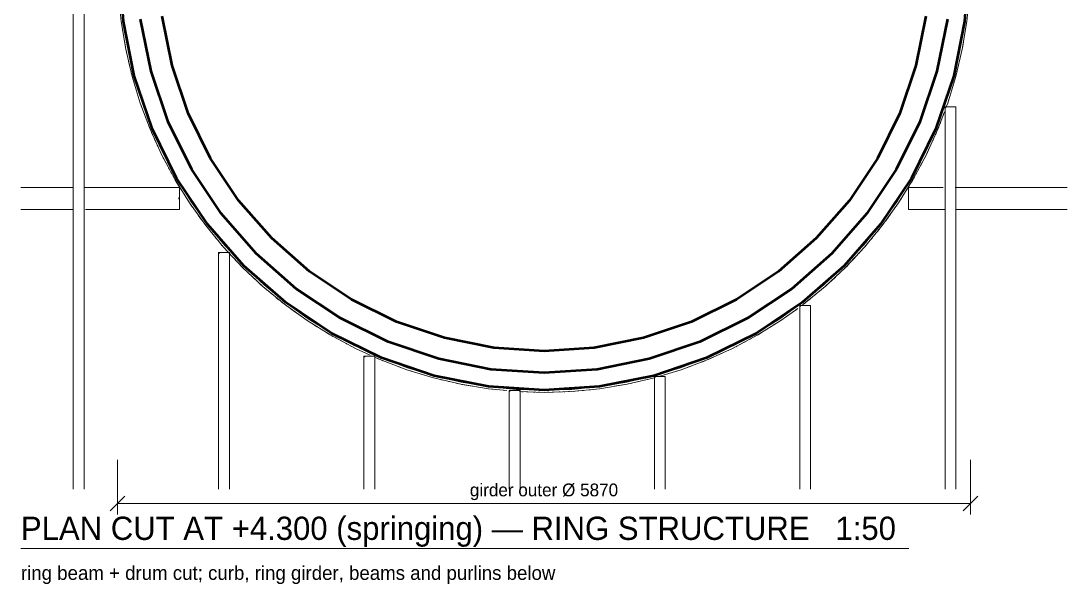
# Model space of a CAD drawing. Header units: metres. Extents: x 10 to 831, y 10 to 584.
# Drawn here: x 400 to 544, y 326.9 to 404.4 of the extents above; entities that cross this region are included whole.
import ezdxf
from ezdxf.enums import TextEntityAlignment as Align

# ---------------------------------------------------------------- set-up
doc = ezdxf.new("R2010")
doc.units = ezdxf.units.M
for name, color, linetype, lineweight in [('CUT', 7, 'Continuous', 50), ('DIM', 1, 'Continuous', 13), ('TXT', 7, 'Continuous', 18), ('VIS', 8, 'Continuous', 13)]:
    doc.layers.add(name, color=color, linetype=linetype, lineweight=lineweight)

msp = doc.modelspace()

# ---------------------------------------------------------------- linework, layer by layer
at = {"layer": 'CUT'}
for p, q in [((414.0996, 404.3772), (413.6, 412)), ((530.4, 412), (529.9004, 404.3772)), ((417.9082, 397.5062), (416.479, 404.6906)), ((417.9082, 397.5062), (416.479, 404.6906)), ((420.806, 398.2826), (419.4534, 405.0822)), ((524.5466, 405.0822), (523.194, 398.2826)), ((527.521, 404.6906), (526.0918, 397.5062)), ((527.521, 404.6906), (526.0918, 397.5062)), ((415.59, 396.885), (414.0996, 404.3772)), ((529.9004, 404.3772), (528.41, 396.885)), ((420.2628, 390.5698), (417.9082, 397.5062)), ((420.2628, 390.5698), (417.9082, 397.5062)), ((423.0344, 391.7178), (420.806, 398.2826)), ((523.194, 398.2826), (520.9656, 391.7178)), ((526.0918, 397.5062), (523.7372, 390.5698)), ((526.0918, 397.5062), (523.7372, 390.5698)), ((418.0454, 389.6512), (415.59, 396.885)), ((528.41, 396.885), (525.9546, 389.6512)), ((426.1006, 385.5), (423.0344, 391.7178)), ((520.9656, 391.7178), (517.8994, 385.5)), ((423.5026, 384), (420.2628, 390.5698)), ((423.5026, 384), (420.2628, 390.5698)), ((523.7372, 390.5698), (520.4974, 384)), ((523.7372, 390.5698), (520.4974, 384)), ((421.4242, 382.8), (418.0454, 389.6512)), ((525.9546, 389.6512), (522.5758, 382.8)), ((429.9522, 379.7356), (426.1006, 385.5)), ((517.8994, 385.5), (514.0478, 379.7356)), ((427.5722, 377.9094), (423.5026, 384)), ((427.5722, 377.9094), (423.5026, 384)), ((520.4974, 384), (516.4278, 377.9094)), ((520.4974, 384), (516.4278, 377.9094)), ((425.6682, 376.4484), (421.4242, 382.8)), ((522.5758, 382.8), (518.3318, 376.4484)), ((434.5234, 374.5234), (429.9522, 379.7356)), ((514.0478, 379.7356), (509.4766, 374.5234)), ((432.402, 372.402), (427.5722, 377.9094)), ((432.402, 372.402), (427.5722, 377.9094)), ((516.4278, 377.9094), (511.598, 372.402)), ((516.4278, 377.9094), (511.598, 372.402)), ((430.705, 370.705), (425.6682, 376.4484)), ((518.3318, 376.4484), (513.295, 370.705)), ((439.7356, 369.9522), (434.5234, 374.5234)), ((509.4766, 374.5234), (504.2644, 369.9522)), ((437.9094, 367.5722), (432.402, 372.402)), ((437.9094, 367.5722), (432.402, 372.402)), ((511.598, 372.402), (506.0906, 367.5722)), ((511.598, 372.402), (506.0906, 367.5722)), ((436.4484, 365.6682), (430.705, 370.705)), ((513.295, 370.705), (507.5516, 365.6682)), ((445.5, 366.1006), (439.7356, 369.9522)), ((504.2644, 369.9522), (498.5, 366.1006)), ((444, 363.5026), (437.9094, 367.5722)), ((444, 363.5026), (437.9094, 367.5722)), ((506.0906, 367.5722), (500, 363.5026)), ((506.0906, 367.5722), (500, 363.5026)), ((451.7178, 363.0344), (445.5, 366.1006)), ((498.5, 366.1006), (492.2822, 363.0344)), ((442.8, 361.4242), (436.4484, 365.6682)), ((507.5516, 365.6682), (501.2, 361.4242)), ((450.5698, 360.2628), (444, 363.5026)), ((450.5698, 360.2628), (444, 363.5026)), ((458.2826, 360.806), (451.7178, 363.0344)), ((492.2822, 363.0344), (485.7174, 360.806)), ((500, 363.5026), (493.4302, 360.2628)), ((500, 363.5026), (493.4302, 360.2628)), ((449.6512, 358.0454), (442.8, 361.4242)), ((457.5062, 357.9082), (450.5698, 360.2628)), ((457.5062, 357.9082), (450.5698, 360.2628)), ((465.0822, 359.4534), (458.2826, 360.806)), ((485.7174, 360.806), (478.9178, 359.4534)), ((493.4302, 360.2628), (486.4938, 357.9082)), ((493.4302, 360.2628), (486.4938, 357.9082)), ((501.2, 361.4242), (494.3488, 358.0454)), ((472, 359), (465.0822, 359.4534)), ((478.9178, 359.4534), (472, 359)), ((456.885, 355.59), (449.6512, 358.0454)), ((464.6906, 356.479), (457.5062, 357.9082)), ((464.6906, 356.479), (457.5062, 357.9082)), ((486.4938, 357.9082), (479.3094, 356.479)), ((486.4938, 357.9082), (479.3094, 356.479)), ((494.3488, 358.0454), (487.115, 355.59)), ((472, 356), (464.6906, 356.479)), ((472, 356), (464.6906, 356.479)), ((479.3094, 356.479), (472, 356)), ((479.3094, 356.479), (472, 356)), ((464.3772, 354.0996), (456.885, 355.59)), ((487.115, 355.59), (479.6228, 354.0996)), ((472, 353.6), (464.3772, 354.0996)), ((479.6228, 354.0996), (472, 353.6))]:
    msp.add_line(p, q, dxfattribs=at)
at = {"layer": 'DIM'}
for p, q in [((413.3, 344), (413.3, 336.5)), ((530.7, 344), (530.7, 336.5)), ((412.3, 337), (414.3, 339)), ((529.7, 337), (531.7, 339)), ((413.3, 338), (530.7, 338))]:
    msp.add_line(p, q, dxfattribs=at)
at = {"layer": 'TXT'}
msp.add_line((400, 331.8), (522.2, 331.8), dxfattribs=at)
at = {"layer": 'VIS'}
for p, q in [((407.2, 484), (407.2, 340)), ((408.7, 484), (408.7, 340)), ((408.7, 340), (408.7, 484)), ((408.7, 484), (408.7, 340)), ((408.7, 340), (408.7, 484)), ((413.6, 412), (414.0996, 404.3772)), ((414.0996, 404.3772), (413.6, 412)), ((529.9004, 404.3772), (530.4, 412)), ((530.4, 412), (529.9004, 404.3772)), ((413.8022, 404.338), (413.4256, 408.1608)), ((530.5744, 408.1608), (530.1978, 404.338)), ((417.9082, 397.5062), (416.479, 404.6906)), ((417.9082, 397.5062), (416.479, 404.6906)), ((417.9082, 397.5062), (416.479, 404.6906)), ((419.4534, 405.0822), (420.806, 398.2826)), ((420.806, 398.2826), (419.4534, 405.0822)), ((523.194, 398.2826), (524.5466, 405.0822)), ((524.5466, 405.0822), (523.194, 398.2826)), ((527.521, 404.6906), (526.0918, 397.5062)), ((527.521, 404.6906), (526.0918, 397.5062)), ((527.521, 404.6906), (526.0918, 397.5062)), ((414.428, 400.5482), (413.8022, 404.338)), ((414.063, 402.759), (413.9846, 403.2328)), ((414.063, 402.759), (413.9846, 403.2328)), ((414.063, 402.759), (413.9846, 403.2328)), ((414.0996, 404.3772), (415.59, 396.885)), ((415.59, 396.885), (414.0996, 404.3772)), ((414.1514, 404.063), (414.1256, 404.2202)), ((414.7222, 400.6068), (414.1256, 404.2202)), ((414.4108, 402.492), (414.2294, 403.5918)), ((416.7172, 403.4932), (416.5684, 404.2416)), ((527.3422, 403.7924), (527.253, 403.3434)), ((528.41, 396.885), (529.9004, 404.3772)), ((529.9004, 404.3772), (528.41, 396.885)), ((529.8484, 404.063), (529.2778, 400.6068)), ((529.7448, 403.4346), (529.5632, 402.3348)), ((530.1978, 404.338), (529.572, 400.5482)), ((416.8364, 402.8944), (416.8066, 403.0442)), ((417.015, 401.9964), (416.9852, 402.146)), ((527.1636, 402.8944), (527.1338, 402.7448)), ((529.9892, 403.0748), (529.911, 402.601)), ((529.9892, 403.0748), (529.911, 402.601)), ((529.9892, 403.0748), (529.911, 402.601)), ((414.3758, 400.864), (414.2454, 401.6536)), ((414.3758, 400.864), (414.2454, 401.6536)), ((414.3758, 400.864), (414.2454, 401.6536)), ((415.3002, 396.8074), (414.428, 400.5482)), ((414.6184, 401.2352), (414.5924, 401.3922)), ((415.5176, 397.1952), (414.7222, 400.6068)), ((417.3128, 400.4996), (417.1638, 401.248)), ((526.9254, 401.697), (526.7766, 400.9486)), ((529.2778, 400.6068), (528.4462, 397.04)), ((529.572, 400.5482), (528.6998, 396.8074)), ((529.3816, 401.2352), (529.3038, 400.7638)), ((529.7286, 401.4956), (529.5982, 400.7062)), ((529.7286, 401.4956), (529.5982, 400.7062)), ((529.7286, 401.4956), (529.5982, 400.7062)), ((414.5732, 399.9248), (414.537, 400.0806)), ((414.5732, 399.9248), (414.537, 400.0806)), ((414.5732, 399.9248), (414.537, 400.0806)), ((414.939, 399.6762), (414.8306, 400.1416)), ((417.4914, 399.6016), (417.402, 400.0506)), ((417.67, 398.7036), (417.5806, 399.1526)), ((526.3896, 399.0028), (526.3598, 398.8532)), ((526.6278, 400.2002), (526.4788, 399.4518)), ((529.2056, 400.2966), (529.0248, 399.5212)), ((415.082, 397.7426), (414.8276, 398.8336)), ((415.082, 397.7426), (414.8276, 398.8336)), ((415.082, 397.7426), (414.8276, 398.8336)), ((415.2284, 398.4356), (415.1922, 398.5908)), ((415.5176, 397.1952), (415.4092, 397.6604)), ((417.8486, 397.8054), (417.8188, 397.9552)), ((420.2628, 390.5698), (417.9082, 397.5062)), ((420.2628, 390.5698), (417.9082, 397.5062)), ((420.2628, 390.5698), (417.9082, 397.5062)), ((420.806, 398.2826), (423.0344, 391.7178)), ((423.0344, 391.7178), (420.806, 398.2826)), ((520.9656, 391.7178), (523.194, 398.2826)), ((523.194, 398.2826), (520.9656, 391.7178)), ((526.0918, 397.5062), (523.7372, 390.5698)), ((526.0918, 397.5062), (523.7372, 390.5698)), ((526.0918, 397.5062), (523.7372, 390.5698)), ((526.211, 398.1048), (526.1216, 397.6558)), ((528.5546, 397.5052), (528.5186, 397.3502)), ((528.7716, 398.4356), (528.6632, 397.9704)), ((529.0632, 398.366), (528.7362, 396.9632)), ((529.0632, 398.366), (528.7362, 396.9632)), ((529.0632, 398.366), (528.7362, 396.9632)), ((415.2274, 397.119), (415.1912, 397.275)), ((415.2274, 397.119), (415.1912, 397.275)), ((415.2274, 397.119), (415.1912, 397.275)), ((416.4152, 393.1316), (415.3002, 396.8074)), ((415.8576, 394.9694), (415.3466, 396.6542)), ((415.8576, 394.9694), (415.3466, 396.6542)), ((415.8576, 394.9694), (415.3466, 396.6542)), ((415.59, 396.885), (418.0454, 389.6512)), ((418.0454, 389.6512), (415.59, 396.885)), ((416.1446, 395.0564), (415.6362, 396.7326)), ((416.6992, 393.228), (415.6362, 396.7326)), ((418.1044, 396.928), (418.0554, 397.0726)), ((418.3006, 396.35), (418.2516, 396.4946)), ((525.6994, 396.35), (525.6504, 396.2056)), ((525.8956, 396.928), (525.8466, 396.7836)), ((525.9546, 389.6512), (528.41, 396.885)), ((528.41, 396.885), (525.9546, 389.6512)), ((528.3176, 396.5802), (527.3008, 393.228)), ((528.6998, 396.8074), (527.5848, 393.1316)), ((528.514, 396.1946), (528.1888, 395.1226)), ((528.514, 396.1946), (528.1888, 395.1226)), ((528.514, 396.1946), (528.1888, 395.1226)), ((418.595, 395.483), (418.4478, 395.9166)), ((418.7912, 394.905), (418.742, 395.0494)), ((525.2088, 394.905), (525.1598, 394.7604)), ((525.5032, 395.772), (525.356, 395.3386)), ((528.1328, 395.9708), (527.8092, 394.904)), ((417.7682, 389.5364), (416.4152, 393.1316)), ((417.9332, 389.9494), (416.6992, 393.228)), ((419.0854, 394.038), (418.9382, 394.4714)), ((419.2816, 393.4598), (419.2326, 393.6044)), ((524.7184, 393.4598), (524.6692, 393.3154)), ((525.0126, 394.327), (524.9636, 394.1824)), ((527.3008, 393.228), (526.0106, 389.8004)), ((527.4856, 393.8374), (527.347, 393.3804)), ((527.5848, 393.1316), (527.4156, 392.6822)), ((527.7706, 393.7442), (527.6312, 393.2846)), ((527.7706, 393.7442), (527.6312, 393.2846)), ((527.7706, 393.7442), (527.6312, 393.2846)), ((416.6408, 392.5324), (416.5844, 392.6822)), ((416.6408, 392.5324), (416.5844, 392.6822)), ((416.6408, 392.5324), (416.5844, 392.6822)), ((416.8662, 391.9332), (416.8098, 392.083)), ((416.8662, 391.9332), (416.8098, 392.083)), ((416.8662, 391.9332), (416.8098, 392.083)), ((417.0358, 392.3338), (416.8676, 392.7808)), ((417.2602, 391.7376), (417.204, 391.8866)), ((419.4778, 392.8818), (419.4288, 393.0264)), ((419.7722, 392.0148), (419.7232, 392.1592)), ((423.0344, 391.7178), (426.1006, 385.5)), ((426.1006, 385.5), (423.0344, 391.7178)), ((517.8994, 385.5), (520.9656, 391.7178)), ((520.9656, 391.7178), (517.8994, 385.5)), ((524.2278, 392.0148), (524.1788, 391.8702)), ((524.5222, 392.8818), (524.473, 392.7374)), ((527.1338, 391.9332), (526.2318, 389.5364)), ((526.7398, 391.7376), (526.5716, 391.2906)), ((527.1886, 392.93), (526.908, 392.1848)), ((527.2, 392.6296), (528.7, 392.6296)), ((527.2, 392.6296), (527.2, 340)), ((528.7, 392.6296), (527.2, 392.6296)), ((527.2, 392.6296), (527.2, 392.6296)), ((527.2, 392.6296), (527.32, 392.6296)), ((527.2, 392.6296), (527.2, 392.4796)), ((527.32, 392.6296), (527.2, 392.6296)), ((527.2, 392.6296), (527.2, 392.6296)), ((527.2, 392.6296), (528.7, 392.6296)), ((527.2, 392.6296), (527.2, 392.4796)), ((528.7, 392.6296), (527.2, 392.6296)), ((527.2, 392.6296), (527.2, 392.6296)), ((527.32, 392.6296), (527.32, 392.4796)), ((527.32, 392.6296), (527.32, 392.6296)), ((528.7, 392.6296), (528.7, 340)), ((528.7, 340), (528.7, 392.6296)), ((528.7, 392.6296), (528.7, 392.6296)), ((528.7, 392.6296), (528.7, 340)), ((528.7, 340), (528.7, 392.6296)), ((528.7, 392.6296), (528.7, 392.6296)), ((417.2044, 391.0344), (417.0354, 391.4838)), ((417.2044, 391.0344), (417.0354, 391.4838)), ((417.2044, 391.0344), (417.0354, 391.4838)), ((417.43, 390.4352), (417.3736, 390.585)), ((417.43, 390.4352), (417.3736, 390.585)), ((417.43, 390.4352), (417.3736, 390.585)), ((417.5968, 390.8434), (417.5406, 390.9926)), ((419.9684, 391.4368), (419.9194, 391.5812)), ((420.1646, 390.8588), (420.1156, 391.0032)), ((423.5026, 384), (420.2628, 390.5698)), ((423.5026, 384), (420.2628, 390.5698)), ((423.5026, 384), (420.2628, 390.5698)), ((420.6678, 389.7484), (420.3302, 390.4328)), ((523.7372, 390.5698), (520.4974, 384)), ((523.7372, 390.5698), (520.4974, 384)), ((523.7372, 390.5698), (520.4974, 384)), ((523.8354, 390.8588), (523.7864, 390.7142)), ((524.0316, 391.4368), (523.9826, 391.2922)), ((526.4032, 390.8434), (526.3472, 390.6944)), ((526.6828, 390.7348), (526.5136, 390.2854)), ((526.6828, 390.7348), (526.5136, 390.2854)), ((526.6828, 390.7348), (526.5136, 390.2854)), ((527.021, 391.6336), (526.8518, 391.1842)), ((527.021, 391.6336), (526.8518, 391.1842)), ((527.021, 391.6336), (526.8518, 391.1842)), ((417.6556, 389.836), (417.5992, 389.9858)), ((417.6556, 389.836), (417.5992, 389.9858)), ((417.6556, 389.836), (417.5992, 389.9858)), ((419.3536, 386.0376), (417.7682, 389.5364)), ((417.9332, 389.9494), (417.8772, 390.0984)), ((418.1646, 388.6618), (417.9664, 389.0992)), ((418.1646, 388.6618), (417.9664, 389.0992)), ((418.1646, 388.6618), (417.9664, 389.0992)), ((418.0454, 389.6512), (421.4242, 382.8)), ((421.4242, 382.8), (418.0454, 389.6512)), ((419.6226, 386.1704), (418.1112, 389.5062)), ((418.4398, 388.781), (418.2426, 389.2162)), ((522.5758, 382.8), (525.9546, 389.6512)), ((525.9546, 389.6512), (522.5758, 382.8)), ((523.4672, 390.0222), (523.2648, 389.6116)), ((525.8232, 389.3612), (524.3774, 386.1704)), ((526.2318, 389.5364), (524.6464, 386.0376)), ((525.6916, 389.0712), (525.626, 388.926)), ((525.9676, 388.9534), (525.9014, 388.8076)), ((525.9676, 388.9534), (525.9014, 388.8076)), ((525.9676, 388.9534), (525.9014, 388.8076)), ((526.3444, 389.836), (526.2882, 389.6864)), ((526.3444, 389.836), (526.2882, 389.6864)), ((526.3444, 389.836), (526.2882, 389.6864)), ((418.561, 387.787), (418.3628, 388.2244)), ((418.561, 387.787), (418.3628, 388.2244)), ((418.561, 387.787), (418.3628, 388.2244)), ((418.9654, 387.6208), (418.8998, 387.7658)), ((421.8826, 387.2848), (421.4102, 388.243)), ((522.3874, 387.8324), (522.0498, 387.148)), ((522.7924, 388.6536), (522.7248, 388.5166)), ((525.0346, 387.6208), (524.9688, 387.4756)), ((525.4288, 388.491), (525.3632, 388.346)), ((525.5712, 388.0786), (525.5052, 387.9328)), ((525.5712, 388.0786), (525.5052, 387.9328)), ((525.5712, 388.0786), (525.5052, 387.9328)), ((418.8252, 387.204), (418.759, 387.3498)), ((418.8252, 387.204), (418.759, 387.3498)), ((418.8252, 387.204), (418.759, 387.3498)), ((419.2214, 386.3292), (419.1554, 386.475)), ((419.2214, 386.3292), (419.1554, 386.475)), ((419.2214, 386.3292), (419.1554, 386.475)), ((419.4912, 386.4604), (419.294, 386.8956)), ((421.1644, 382.65), (419.3536, 386.0376)), ((421.274, 383.0808), (419.6226, 386.1704)), ((419.7728, 385.8894), (419.6976, 386.03)), ((422.8276, 385.3686), (422.3552, 386.3268)), ((521.7124, 386.4636), (521.6448, 386.3268)), ((524.3774, 386.1704), (522.651, 382.9404)), ((524.6464, 386.0376), (522.8356, 382.65)), ((524.7716, 387.0406), (524.443, 386.3154)), ((525.1748, 387.204), (524.7124, 386.1834)), ((525.1748, 387.204), (524.7124, 386.1834)), ((525.1748, 387.204), (524.7124, 386.1834)), ((419.6554, 385.473), (419.58, 385.6142)), ((419.6554, 385.473), (419.58, 385.6142)), ((419.6554, 385.473), (419.58, 385.6142)), ((419.9572, 384.9084), (419.8816, 385.0496)), ((419.9572, 384.9084), (419.8816, 385.0496)), ((419.9572, 384.9084), (419.8816, 385.0496)), ((420.073, 385.3278), (419.998, 385.4682)), ((420.5234, 384.4852), (420.2982, 384.9064)), ((426.1006, 385.5), (429.9522, 379.7356)), ((429.9522, 379.7356), (426.1006, 385.5)), ((514.0478, 379.7356), (517.8994, 385.5)), ((517.8994, 385.5), (514.0478, 379.7356)), ((521.3074, 385.6424), (521.105, 385.2318)), ((523.6268, 384.766), (523.4016, 384.3448)), ((524.0428, 384.9084), (523.8166, 384.485)), ((524.0428, 384.9084), (523.8166, 384.485)), ((524.0428, 384.9084), (523.8166, 384.485)), ((524.2272, 385.8894), (524.1522, 385.749)), ((420.4098, 384.0616), (420.3344, 384.2026)), ((420.4098, 384.0616), (420.3344, 384.2026)), ((420.4098, 384.0616), (420.3344, 384.2026)), ((420.7116, 383.497), (420.6362, 383.638)), ((420.7116, 383.497), (420.6362, 383.638)), ((420.7116, 383.497), (420.6362, 383.638)), ((420.8236, 383.9234), (420.7486, 384.0638)), ((421.0134, 382.9324), (420.938, 383.0734)), ((421.0134, 382.9324), (420.938, 383.0734)), ((421.0134, 382.9324), (420.938, 383.0734)), ((421.1238, 383.3618), (421.0488, 383.5022)), ((427.5722, 377.9094), (423.5026, 384)), ((427.5722, 377.9094), (423.5026, 384)), ((427.5722, 377.9094), (423.5026, 384)), ((423.6722, 383.7462), (423.5874, 383.8732)), ((424.0112, 383.2386), (423.9264, 383.3656)), ((520.4974, 384), (516.4278, 377.9094)), ((520.4974, 384), (516.4278, 377.9094)), ((520.4974, 384), (516.4278, 377.9094)), ((520.3278, 383.7462), (519.904, 383.1118)), ((520.6324, 384.2738), (520.565, 384.1368)), ((523.1764, 383.9234), (522.801, 383.2214)), ((523.2884, 383.497), (523.213, 383.3558)), ((523.2884, 383.497), (523.213, 383.3558)), ((523.2884, 383.497), (523.213, 383.3558)), ((423.1928, 379.388), (421.1644, 382.65)), ((422.0094, 381.2908), (421.2488, 382.514)), ((422.0094, 381.2908), (421.2488, 382.514)), ((422.0094, 381.2908), (421.2488, 382.514)), ((421.4242, 382.8), (425.6682, 376.4484)), ((425.6682, 376.4484), (421.4242, 382.8)), ((423.4422, 379.5546), (421.5082, 382.6648)), ((421.9286, 381.9886), (421.6764, 382.3944)), ((424.52, 382.4774), (424.2656, 382.858)), ((424.8592, 381.9698), (424.7744, 382.0966)), ((518.3318, 376.4484), (522.5758, 382.8)), ((522.5758, 382.8), (518.3318, 376.4484)), ((519.1408, 381.9698), (519.0562, 381.843)), ((519.6496, 382.7312), (519.3952, 382.3504)), ((522.4078, 382.5296), (520.5578, 379.5546)), ((522.8356, 382.65), (520.8072, 379.388)), ((522.3286, 381.8346), (521.906, 381.155)), ((522.3286, 381.8346), (521.906, 381.155)), ((522.3286, 381.8346), (521.906, 381.155)), ((522.0714, 381.9886), (521.9872, 381.8534)), ((522.6666, 382.3782), (522.5822, 382.2422)), ((522.6666, 382.3782), (522.5822, 382.2422)), ((522.6666, 382.3782), (522.5822, 382.2422)), ((522.9866, 382.9324), (522.9112, 382.7912)), ((522.9866, 382.9324), (522.9112, 382.7912)), ((522.9866, 382.9324), (522.9112, 382.7912)), ((407.091, 381.5), (400, 381.5)), ((407.091, 381.5), (400, 381.5)), ((421.8458, 381.5), (408.7472, 381.5)), ((421.8458, 381.5), (408.7472, 381.5)), ((416.1246, 381.5), (421.8458, 381.5)), ((416.1246, 381.5), (421.8458, 381.5)), ((421.8458, 381.5), (421.8458, 378.5)), ((421.8458, 378.5), (421.8458, 381.5)), ((421.8458, 381.5), (421.8458, 381.5)), ((421.8458, 381.5), (421.8458, 378.5)), ((421.8458, 378.5), (421.8458, 381.5)), ((421.8458, 381.5), (421.8458, 381.5)), ((422.7694, 380.6364), (422.5172, 381.0422)), ((425.1982, 381.4622), (425.1134, 381.5892)), ((425.707, 380.7008), (425.6222, 380.8278)), ((426.0462, 380.1934), (425.9614, 380.3202)), ((518.293, 380.7008), (517.8692, 380.0664)), ((518.8018, 381.4622), (518.717, 381.3354)), ((521.3986, 380.9068), (521.3146, 380.7716)), ((522.1542, 381.5), (522.1542, 378.5)), ((526.9558, 381.5), (522.1542, 381.5)), ((522.1542, 381.5), (522.1542, 381.3334)), ((526.9558, 381.5), (522.1542, 381.5)), ((544, 381.5), (528.6064, 381.5)), ((544, 381.5), (528.6064, 381.5)), ((421.8458, 380.071), (421.6952, 380.071)), ((421.8458, 379.929), (421.6952, 379.929)), ((421.8458, 380.071), (421.8458, 379.929)), ((421.8458, 379.929), (421.8458, 380.071)), ((421.8458, 380.071), (421.8458, 380.071)), ((421.8458, 379.929), (421.8458, 379.929)), ((423.274, 379.8252), (423.19, 379.9604)), ((425.4302, 376.2658), (423.1928, 379.388)), ((423.5656, 378.8676), (423.286, 379.258)), ((423.5656, 378.8676), (423.286, 379.258)), ((423.5656, 378.8676), (423.286, 379.258)), ((425.4826, 376.7072), (423.4422, 379.5546)), ((424.3696, 378.2604), (423.535, 379.4252)), ((426.3852, 379.6858), (426.3004, 379.8126)), ((426.894, 378.9244), (426.8092, 379.0514)), ((429.9522, 379.7356), (434.5234, 374.5234)), ((434.5234, 374.5234), (429.9522, 379.7356)), ((509.4766, 374.5234), (514.0478, 379.7356)), ((514.0478, 379.7356), (509.4766, 374.5234)), ((517.106, 378.9244), (517.0212, 378.7976)), ((517.6148, 379.6858), (517.53, 379.559)), ((520.5578, 379.5546), (518.4246, 376.5778)), ((520.8072, 379.388), (518.5698, 376.2658)), ((520.3724, 379.2958), (520.094, 378.9076)), ((520.6208, 379.1278), (520.3412, 378.7376)), ((520.6208, 379.1278), (520.3412, 378.7376)), ((520.6208, 379.1278), (520.3412, 378.7376)), ((520.726, 379.8252), (520.642, 379.69)), ((521.1454, 379.9318), (521.0608, 379.7958)), ((521.1454, 379.9318), (521.0608, 379.7958)), ((521.1454, 379.9318), (521.0608, 379.7958)), ((400, 378.5), (407.2416, 378.5)), ((408.8978, 378.5), (421.8458, 378.5)), ((421.8458, 378.5), (421.6952, 378.5)), ((421.8458, 378.5), (421.6952, 378.5)), ((421.8458, 378.5), (421.8458, 378.5)), ((421.8458, 378.5), (421.8458, 378.5)), ((424.8708, 377.0462), (424.4046, 377.6968)), ((424.8708, 377.0462), (424.4046, 377.6968)), ((424.8708, 377.0462), (424.4046, 377.6968)), ((427.233, 378.417), (427.1482, 378.5438)), ((432.402, 372.402), (427.5722, 377.9094)), ((432.402, 372.402), (427.5722, 377.9094)), ((432.402, 372.402), (427.5722, 377.9094)), ((427.7734, 377.6798), (427.6728, 377.7946)), ((516.4278, 377.9094), (511.598, 372.402)), ((516.4278, 377.9094), (511.598, 372.402)), ((516.4278, 377.9094), (511.598, 372.402)), ((516.2266, 377.6798), (516.126, 377.5652)), ((519.6886, 377.8268), (519.036, 376.9162)), ((519.6886, 377.8268), (519.036, 376.9162)), ((519.6886, 377.8268), (519.036, 376.9162)), ((519.8158, 378.5192), (519.5376, 378.131)), ((522.1542, 378.5), (527.1058, 378.5)), ((522.1542, 378.5), (522.1542, 378.5)), ((528.7564, 378.5), (544, 378.5)), ((427.867, 373.2964), (425.4302, 376.2658)), ((425.6682, 376.4484), (430.705, 370.705)), ((430.705, 370.705), (425.6682, 376.4484)), ((428.0926, 373.4942), (425.7692, 376.3252)), ((426.0722, 375.956), (425.9712, 376.079)), ((428.5784, 376.762), (428.4778, 376.8768)), ((429.3834, 375.8442), (429.2828, 375.9588)), ((513.295, 370.705), (518.3318, 376.4484)), ((518.3318, 376.4484), (513.295, 370.705)), ((514.8178, 376.0736), (514.516, 375.7294)), ((515.4216, 376.762), (515.1198, 376.4178)), ((518.1298, 376.2022), (515.9074, 373.4942)), ((518.5698, 376.2658), (516.133, 373.2964)), ((518.8884, 377.225), (518.7956, 377.0956)), ((426.0394, 375.5234), (425.9378, 375.6472)), ((426.0394, 375.5234), (425.9378, 375.6472)), ((426.0394, 375.5234), (425.9378, 375.6472)), ((426.4762, 375.4636), (426.3752, 375.5868)), ((426.8516, 374.5336), (426.7502, 374.6574)), ((426.8516, 374.5336), (426.7502, 374.6574)), ((426.8516, 374.5336), (426.7502, 374.6574)), ((427.0824, 374.725), (426.9814, 374.8482)), ((430.1884, 374.9262), (430.0878, 375.041)), ((434.5234, 374.5234), (439.7356, 369.9522)), ((439.7356, 369.9522), (434.5234, 374.5234)), ((504.2644, 369.9522), (509.4766, 374.5234)), ((509.4766, 374.5234), (504.2644, 369.9522)), ((513.8116, 374.9262), (513.711, 374.8116)), ((516.9176, 374.725), (516.8166, 374.602)), ((517.1484, 374.5336), (517.0468, 374.4098)), ((517.1484, 374.5336), (517.0468, 374.4098)), ((517.1484, 374.5336), (517.0468, 374.4098)), ((517.5238, 375.4636), (517.4228, 375.3406)), ((518.1638, 375.7708), (517.859, 375.3996)), ((518.1638, 375.7708), (517.859, 375.3996)), ((518.1638, 375.7708), (517.859, 375.3996)), ((427.4864, 374.2328), (427.3854, 374.3558)), ((427.664, 373.5438), (427.5624, 373.6676)), ((427.664, 373.5438), (427.5624, 373.6676)), ((427.664, 373.5438), (427.5624, 373.6676)), ((427.8906, 373.7404), (427.7896, 373.8634)), ((430.4928, 370.4928), (427.867, 373.2964)), ((430.4872, 370.9374), (428.0926, 373.4942)), ((430.9934, 374.0084), (430.8928, 374.123)), ((431.7982, 373.0904), (431.6976, 373.2052)), ((512.2018, 373.0904), (512.101, 372.9758)), ((513.208, 374.2378), (512.7048, 373.6642)), ((515.9074, 373.4942), (513.4038, 370.8212)), ((516.133, 373.2964), (513.5072, 370.4928)), ((516.5136, 374.2328), (516.0084, 373.6174)), ((516.5392, 373.7912), (516.2346, 373.4202)), ((516.5392, 373.7912), (516.2346, 373.4202)), ((516.5392, 373.7912), (516.2346, 373.4202)), ((427.2, 372.5536), (428.7, 372.5536)), ((427.2, 372.5536), (427.2, 340)), ((428.7, 372.5536), (427.2, 372.5536)), ((427.2, 372.5536), (427.2, 372.5536)), ((427.2, 372.5536), (427.32, 372.5536)), ((427.2, 372.5536), (427.2, 372.4036)), ((427.32, 372.5536), (427.2, 372.5536)), ((427.2, 372.5536), (427.2, 372.5536)), ((427.2, 372.5536), (428.7, 372.5536)), ((427.2, 372.5536), (427.2, 372.4036)), ((428.7, 372.5536), (427.2, 372.5536)), ((427.2, 372.5536), (427.2, 372.5536)), ((427.32, 372.5536), (427.32, 372.4036)), ((427.32, 372.5536), (427.32, 372.5536)), ((428.5234, 372.5956), (428.1952, 372.946)), ((428.5234, 372.5956), (428.1952, 372.946)), ((428.5234, 372.5956), (428.1952, 372.946)), ((428.7, 372.5536), (428.7, 340)), ((428.7, 340), (428.7, 372.5536)), ((428.7, 372.5536), (428.7, 372.5536)), ((428.7, 372.5536), (428.7, 340)), ((428.7, 340), (428.7, 372.5536)), ((428.7, 372.5536), (428.7, 372.5536)), ((429.181, 372.332), (428.8546, 372.6806)), ((429.6176, 371.4274), (429.2894, 371.7778)), ((429.6176, 371.4274), (429.2894, 371.7778)), ((429.6176, 371.4274), (429.2894, 371.7778)), ((437.9094, 367.5722), (432.402, 372.402)), ((437.9094, 367.5722), (432.402, 372.402)), ((437.9094, 367.5722), (432.402, 372.402)), ((432.861, 371.9996), (432.7462, 372.1002)), ((433.32, 371.597), (433.2052, 371.6976)), ((511.598, 372.402), (506.0906, 367.5722)), ((511.598, 372.402), (506.0906, 367.5722)), ((511.598, 372.402), (506.0906, 367.5722)), ((510.68, 371.597), (510.5654, 371.4964)), ((511.139, 371.9996), (511.0242, 371.899)), ((514.82, 371.8946), (514.273, 371.3106)), ((514.82, 371.8946), (514.273, 371.3106)), ((514.82, 371.8946), (514.273, 371.3106)), ((515.0366, 372.5644), (514.71, 372.2158)), ((515.4766, 372.5956), (515.3672, 372.4786)), ((515.4766, 372.5956), (515.3672, 372.4786)), ((515.4766, 372.5956), (515.3672, 372.4786)), ((430.4872, 370.9374), (429.943, 371.5186)), ((430.274, 370.7264), (430.1646, 370.8432)), ((430.274, 370.7264), (430.1646, 370.8432)), ((430.274, 370.7264), (430.1646, 370.8432)), ((433.2964, 367.867), (430.4928, 370.4928)), ((430.705, 370.705), (436.4484, 365.6682)), ((436.4484, 365.6682), (430.705, 370.705)), ((431.8672, 369.6164), (430.8212, 370.5962)), ((433.4942, 368.0926), (430.8212, 370.5962)), ((433.7788, 371.1946), (433.6642, 371.2952)), ((434.2378, 370.792), (434.123, 370.8928)), ((434.6968, 370.3896), (434.582, 370.4902)), ((435.3852, 369.7858), (435.041, 370.0878)), ((507.5516, 365.6682), (513.295, 370.705)), ((513.295, 370.705), (507.5516, 365.6682)), ((509.3032, 370.3896), (509.1886, 370.289)), ((509.7622, 370.792), (509.6474, 370.6914)), ((510.2212, 371.1946), (510.1064, 371.094)), ((513.0626, 370.4872), (510.5058, 368.0926)), ((513.5072, 370.4928), (510.7036, 367.867)), ((513.0626, 370.4872), (512.0166, 369.5076)), ((513.9482, 371.4022), (513.4038, 370.8212)), ((513.9448, 370.9602), (513.6166, 370.6096)), ((513.9448, 370.9602), (513.6166, 370.6096)), ((513.9448, 370.9602), (513.6166, 370.6096)), ((431.4274, 369.6176), (431.077, 369.9458)), ((431.4274, 369.6176), (431.077, 369.9458)), ((431.4274, 369.6176), (431.077, 369.9458)), ((432.3618, 368.7422), (431.7778, 369.2894)), ((432.3618, 368.7422), (431.7778, 369.2894)), ((432.3618, 368.7422), (431.7778, 369.2894)), ((435.8442, 369.3834), (435.7294, 369.484)), ((436.303, 368.9808), (436.1884, 369.0816)), ((436.762, 368.5784), (436.6472, 368.679)), ((439.7356, 369.9522), (445.5, 366.1006)), ((445.5, 366.1006), (439.7356, 369.9522)), ((498.5, 366.1006), (504.2644, 369.9522)), ((504.2644, 369.9522), (498.5, 366.1006)), ((507.697, 368.9808), (507.5822, 368.8802)), ((508.1558, 369.3834), (508.0412, 369.2828)), ((508.8444, 369.987), (508.5002, 369.6852)), ((512.1054, 369.18), (511.5214, 368.6328)), ((512.1054, 369.18), (511.5214, 368.6328)), ((512.1054, 369.18), (511.5214, 368.6328)), ((512.8062, 369.8364), (512.6894, 369.727)), ((512.8062, 369.8364), (512.6894, 369.727)), ((512.8062, 369.8364), (512.6894, 369.727)), ((433.0628, 368.0858), (432.946, 368.1952)), ((433.0628, 368.0858), (432.946, 368.1952)), ((433.0628, 368.0858), (432.946, 368.1952)), ((436.2656, 365.4302), (433.2964, 367.867)), ((436.2022, 365.8702), (433.4942, 368.0926)), ((433.7912, 367.4608), (433.6676, 367.5624)), ((433.7912, 367.4608), (433.6676, 367.5624)), ((433.7912, 367.4608), (433.6676, 367.5624)), ((434.725, 367.0824), (434.3558, 367.3854)), ((437.221, 368.176), (437.1062, 368.2766)), ((437.6798, 367.7734), (437.5652, 367.874)), ((444, 363.5026), (437.9094, 367.5722)), ((444, 363.5026), (437.9094, 367.5722)), ((444, 363.5026), (437.9094, 367.5722)), ((506.0906, 367.5722), (500, 363.5026)), ((506.0906, 367.5722), (500, 363.5026)), ((506.0906, 367.5722), (500, 363.5026)), ((506.3202, 367.7734), (506.2054, 367.6728)), ((506.779, 368.176), (506.6644, 368.0754)), ((507.238, 368.5784), (507.1232, 368.4778)), ((510.5058, 368.0926), (507.6748, 365.7692)), ((510.7036, 367.867), (507.7344, 365.4302)), ((509.521, 367.2844), (509.1518, 366.9814)), ((510.2088, 367.4608), (510.085, 367.3594)), ((510.2088, 367.4608), (510.085, 367.3594)), ((510.2088, 367.4608), (510.085, 367.3594)), ((510.9372, 368.0858), (510.8204, 367.9764)), ((510.9372, 368.0858), (510.8204, 367.9764)), ((510.9372, 368.0858), (510.8204, 367.9764)), ((434.5336, 366.8516), (434.4098, 366.9532)), ((434.5336, 366.8516), (434.4098, 366.9532)), ((434.5336, 366.8516), (434.4098, 366.9532)), ((435.5234, 366.0394), (435.1522, 366.344)), ((435.5234, 366.0394), (435.1522, 366.344)), ((435.5234, 366.0394), (435.1522, 366.344)), ((436.2022, 365.8702), (435.5868, 366.3752)), ((439.9396, 366.2156), (438.7976, 366.9788)), ((445.5, 366.1006), (451.7178, 363.0344)), ((451.7178, 363.0344), (445.5, 366.1006)), ((492.2822, 363.0344), (498.5, 366.1006)), ((498.5, 366.1006), (492.2822, 363.0344)), ((505.0756, 366.894), (503.9336, 366.1308)), ((508.2902, 366.2742), (507.6748, 365.7692)), ((508.724, 366.2424), (508.353, 365.9378)), ((508.724, 366.2424), (508.353, 365.9378)), ((508.724, 366.2424), (508.353, 365.9378)), ((509.4664, 366.8516), (509.3426, 366.7502)), ((509.4664, 366.8516), (509.3426, 366.7502)), ((509.4664, 366.8516), (509.3426, 366.7502)), ((436.0182, 365.6332), (435.8946, 365.7348)), ((436.0182, 365.6332), (435.8946, 365.7348)), ((436.0182, 365.6332), (435.8946, 365.7348)), ((439.388, 363.1928), (436.2656, 365.4302)), ((436.5258, 365.2438), (436.3958, 365.337)), ((436.5258, 365.2438), (436.3958, 365.337)), ((436.5258, 365.2438), (436.3958, 365.337)), ((436.4484, 365.6682), (442.8, 361.4242)), ((442.8, 361.4242), (436.4484, 365.6682)), ((436.966, 365.2972), (436.5778, 365.5754)), ((439.5548, 363.4422), (436.5778, 365.5754)), ((437.8268, 364.3114), (437.1764, 364.7776)), ((437.8268, 364.3114), (437.1764, 364.7776)), ((437.8268, 364.3114), (437.1764, 364.7776)), ((437.7426, 364.7406), (437.6132, 364.8334)), ((441.716, 365.0286), (441.0816, 365.4526)), ((501.2, 361.4242), (507.5516, 365.6682)), ((507.5516, 365.6682), (501.2, 361.4242)), ((502.7916, 365.3678), (502.1572, 364.944)), ((507.2928, 365.4826), (504.4452, 363.4422)), ((506.9538, 364.8708), (504.612, 363.1928)), ((506.6936, 364.6844), (506.043, 364.2182)), ((506.6936, 364.6844), (506.043, 364.2182)), ((506.6936, 364.6844), (506.043, 364.2182)), ((506.2574, 364.7406), (506.128, 364.648)), ((507.2928, 365.4826), (506.9046, 365.2044)), ((507.2, 365.2752), (508.7, 365.2752)), ((507.2, 365.2752), (507.2, 340)), ((508.7, 365.2752), (507.2, 365.2752)), ((507.2, 365.2752), (507.2, 365.2752)), ((507.2, 365.2752), (507.32, 365.2752)), ((507.2, 365.2752), (507.2, 365.125)), ((507.32, 365.2752), (507.2, 365.2752)), ((507.2, 365.2752), (507.2, 365.2752)), ((507.2, 365.2752), (508.7, 365.2752)), ((507.2, 365.2752), (507.2, 365.125)), ((508.7, 365.2752), (507.2, 365.2752)), ((507.2, 365.2752), (507.2, 365.2752)), ((507.32, 365.2752), (507.32, 365.125)), ((507.32, 365.2752), (507.32, 365.2752)), ((507.7344, 365.4302), (507.6042, 365.337)), ((507.9818, 365.6332), (507.858, 365.5318)), ((507.9818, 365.6332), (507.858, 365.5318)), ((507.9818, 365.6332), (507.858, 365.5318)), ((508.7, 365.2752), (508.7, 340)), ((508.7, 340), (508.7, 365.2752)), ((508.7, 365.2752), (508.7, 365.2752)), ((508.7, 365.2752), (508.7, 340)), ((508.7, 340), (508.7, 365.2752)), ((508.7, 365.2752), (508.7, 365.2752)), ((439.037, 363.8132), (438.3898, 364.277)), ((438.6074, 363.752), (438.4774, 363.8454)), ((438.6074, 363.752), (438.4774, 363.8454)), ((438.6074, 363.752), (438.4774, 363.8454)), ((442.65, 361.1644), (439.388, 363.1928)), ((442.5296, 361.5924), (439.5548, 363.4422)), ((439.8252, 363.274), (439.69, 363.3582)), ((443.7462, 363.6722), (442.858, 364.2656)), ((450.5698, 360.2628), (444, 363.5026)), ((450.5698, 360.2628), (444, 363.5026)), ((450.5698, 360.2628), (444, 363.5026)), ((444.5474, 363.2326), (444.1368, 363.435)), ((445.3686, 362.8276), (444.958, 363.03)), ((451.7178, 363.0344), (458.2826, 360.806)), ((458.2826, 360.806), (451.7178, 363.0344)), ((485.7174, 360.806), (492.2822, 363.0344)), ((492.2822, 363.0344), (485.7174, 360.806)), ((500, 363.5026), (493.4302, 360.2628)), ((500, 363.5026), (493.4302, 360.2628)), ((500, 363.5026), (493.4302, 360.2628)), ((498.905, 362.9626), (498.4944, 362.7602)), ((499.7262, 363.3676), (499.3156, 363.165)), ((501.0152, 364.1808), (500.1268, 363.5874)), ((504.4452, 363.4422), (501.3352, 361.5082)), ((504.612, 363.1928), (501.35, 361.1644)), ((504.1748, 363.274), (504.0396, 363.19)), ((505.4808, 364.1842), (504.8336, 363.7204)), ((505.3926, 363.752), (505.2624, 363.6588)), ((505.3926, 363.752), (505.2624, 363.6588)), ((505.3926, 363.752), (505.2624, 363.6588)), ((440.7472, 362.3476), (440.0676, 362.7702)), ((440.7472, 362.3476), (440.0676, 362.7702)), ((440.7472, 362.3476), (440.0676, 362.7702)), ((440.907, 362.6014), (440.5012, 362.8536)), ((442.2592, 361.7604), (441.8534, 362.0128)), ((442.3782, 361.3334), (441.9704, 361.5868)), ((442.3782, 361.3334), (441.9704, 361.5868)), ((442.3782, 361.3334), (441.9704, 361.5868)), ((446.7374, 362.1526), (446.3268, 362.3552)), ((447.5586, 361.7476), (447.4218, 361.8152)), ((496.4414, 361.7476), (496.3046, 361.6802)), ((497.5364, 362.2876), (497.1258, 362.0852)), ((501.8936, 361.5024), (501.486, 361.2488)), ((501.8936, 361.5024), (501.486, 361.2488)), ((501.8936, 361.5024), (501.486, 361.2488)), ((502.0114, 361.9286), (501.6056, 361.6764)), ((503.3636, 362.7694), (502.9578, 362.5172)), ((503.7964, 362.6856), (503.117, 362.263)), ((503.7964, 362.6856), (503.117, 362.263)), ((503.7964, 362.6856), (503.117, 362.263)), ((446.0376, 359.3536), (442.65, 361.1644)), ((442.9324, 361.0134), (442.7912, 361.0888)), ((442.9324, 361.0134), (442.7912, 361.0888)), ((442.9324, 361.0134), (442.7912, 361.0888)), ((442.8, 361.4242), (449.6512, 358.0454)), ((449.6512, 358.0454), (442.8, 361.4242)), ((446.1704, 359.6226), (442.9404, 361.349)), ((443.3618, 361.1238), (443.2212, 361.199)), ((443.497, 360.7116), (443.3558, 360.787)), ((443.497, 360.7116), (443.3558, 360.787)), ((443.497, 360.7116), (443.3558, 360.787)), ((443.9234, 360.8236), (443.783, 360.8986)), ((444.3438, 360.259), (443.9204, 360.4852)), ((444.3438, 360.259), (443.9204, 360.4852)), ((444.3438, 360.259), (443.9204, 360.4852)), ((444.766, 360.3732), (444.3448, 360.5984)), ((444.9084, 359.9572), (444.7672, 360.0326)), ((444.9084, 359.9572), (444.7672, 360.0326)), ((444.9084, 359.9572), (444.7672, 360.0326)), ((445.3278, 360.073), (445.1874, 360.148)), ((448.9272, 361.0726), (448.243, 361.4102)), ((449.7486, 360.6678), (449.6116, 360.7352)), ((457.5062, 357.9082), (450.5698, 360.2628)), ((457.5062, 357.9082), (450.5698, 360.2628)), ((457.5062, 357.9082), (450.5698, 360.2628)), ((451.4368, 359.9684), (450.7142, 360.2136)), ((458.2826, 360.806), (465.0822, 359.4534)), ((465.0822, 359.4534), (458.2826, 360.806)), ((478.9178, 359.4534), (485.7174, 360.806)), ((485.7174, 360.806), (478.9178, 359.4534)), ((493.4302, 360.2628), (486.4938, 357.9082)), ((493.4302, 360.2628), (486.4938, 357.9082)), ((493.4302, 360.2628), (486.4938, 357.9082)), ((493.1412, 360.1646), (492.4188, 359.9194)), ((494.2514, 360.6678), (494.1146, 360.6002)), ((494.3488, 358.0454), (501.2, 361.4242)), ((501.2, 361.4242), (494.3488, 358.0454)), ((495.6202, 361.3426), (494.9358, 361.0052)), ((500.9192, 361.274), (497.8296, 359.6226)), ((501.35, 361.1644), (497.9624, 359.3536)), ((498.6722, 360.073), (498.5318, 359.998)), ((499.5148, 360.5234), (499.0936, 360.2982)), ((499.9384, 360.4098), (499.515, 360.1836)), ((499.9384, 360.4098), (499.515, 360.1836)), ((499.9384, 360.4098), (499.515, 360.1836)), ((500.0766, 360.8236), (499.9362, 360.7486)), ((500.503, 360.7116), (500.362, 360.6362)), ((500.503, 360.7116), (500.362, 360.6362)), ((500.503, 360.7116), (500.362, 360.6362)), ((500.6382, 361.1238), (500.4978, 361.0488)), ((501.0676, 361.0134), (500.9266, 360.938)), ((501.0676, 361.0134), (500.9266, 360.938)), ((501.0676, 361.0134), (500.9266, 360.938)), ((445.473, 359.6554), (445.3318, 359.7308)), ((445.473, 359.6554), (445.3318, 359.7308)), ((445.473, 359.6554), (445.3318, 359.7308)), ((445.8894, 359.7728), (445.749, 359.8478)), ((448.0786, 358.4288), (446.0376, 359.3536)), ((449.3612, 358.1768), (446.1704, 359.6226)), ((446.7504, 359.3598), (446.6054, 359.4254)), ((447.4956, 358.693), (447.0582, 358.8912)), ((447.4956, 358.693), (447.0582, 358.8912)), ((447.4956, 358.693), (447.0582, 358.8912)), ((447.3306, 359.0968), (447.1856, 359.1626)), ((448.2008, 358.7026), (448.0558, 358.7684)), ((452.8818, 359.4778), (452.4484, 359.625)), ((454.905, 358.7912), (453.8934, 359.1346)), ((465.0822, 359.4534), (472, 359)), ((472, 359), (465.0822, 359.4534)), ((472, 359), (478.9178, 359.4534)), ((478.9178, 359.4534), (472, 359)), ((489.962, 359.0854), (488.9506, 358.742)), ((491.4072, 359.576), (490.9736, 359.4288)), ((497.9624, 359.3536), (494.4636, 357.7682)), ((497.8296, 359.6226), (494.4938, 358.1112)), ((495.7992, 358.7026), (495.654, 358.6368)), ((496.796, 358.8252), (496.3588, 358.627)), ((496.796, 358.8252), (496.3588, 358.627)), ((496.796, 358.8252), (496.3588, 358.627)), ((496.6694, 359.0968), (496.5244, 359.0312)), ((497.2496, 359.3598), (497.1044, 359.294)), ((498.1106, 359.7728), (497.97, 359.6978)), ((498.527, 359.6554), (498.3858, 359.58)), ((498.527, 359.6554), (498.3858, 359.58)), ((498.527, 359.6554), (498.3858, 359.58)), ((499.0916, 359.9572), (498.9504, 359.8818)), ((499.0916, 359.9572), (498.9504, 359.8818)), ((499.0916, 359.9572), (498.9504, 359.8818)), ((447.2, 358.297), (448.7, 358.297)), ((447.2, 358.297), (447.2, 340)), ((448.7, 358.297), (447.2, 358.297)), ((447.2, 358.297), (447.2, 358.297)), ((447.2, 358.297), (447.32, 358.297)), ((447.2, 358.297), (447.2, 358.1468)), ((447.32, 358.297), (447.2, 358.297)), ((447.2, 358.297), (447.2, 358.297)), ((447.2, 358.297), (448.7, 358.297)), ((447.2, 358.297), (447.2, 358.1468)), ((448.7, 358.297), (447.2, 358.297)), ((447.2, 358.297), (447.2, 358.297)), ((447.32, 358.297), (447.32, 358.1468)), ((447.32, 358.297), (447.32, 358.297)), ((448.781, 358.4398), (448.636, 358.5054)), ((448.7, 358.297), (448.7, 340)), ((448.7, 340), (448.7, 358.297)), ((448.7, 358.297), (448.7, 358.297)), ((448.7, 358.297), (448.7, 340)), ((448.7, 340), (448.7, 358.297)), ((448.7, 358.297), (448.7, 358.297)), ((449.5364, 357.7682), (448.8076, 358.0986)), ((449.245, 357.9004), (448.8076, 358.0986)), ((449.245, 357.9004), (448.8076, 358.0986)), ((449.245, 357.9004), (448.8076, 358.0986)), ((449.3612, 358.1768), (449.2162, 358.2426)), ((453.1316, 356.4152), (449.5364, 357.7682)), ((449.6512, 358.0454), (456.885, 355.59)), ((456.885, 355.59), (449.6512, 358.0454)), ((450.1356, 357.5428), (449.6862, 357.7118)), ((450.1356, 357.5428), (449.6862, 357.7118)), ((450.1356, 357.5428), (449.6862, 357.7118)), ((449.9494, 357.9332), (449.8004, 357.9894)), ((453.228, 356.6992), (449.8004, 357.9894)), ((451.4396, 357.3724), (450.9926, 357.5406)), ((452.3338, 357.0358), (451.8866, 357.204)), ((456.35, 358.3006), (455.6276, 358.5458)), ((464.6906, 356.479), (457.5062, 357.9082)), ((464.6906, 356.479), (457.5062, 357.9082)), ((464.6906, 356.479), (457.5062, 357.9082)), ((459.3022, 357.5508), (457.6558, 357.8784)), ((462.595, 356.8958), (461.248, 357.1638)), ((486.4938, 357.9082), (479.3094, 356.479)), ((486.4938, 357.9082), (479.3094, 356.479)), ((486.4938, 357.9082), (479.3094, 356.479)), ((482.6024, 357.134), (481.2552, 356.8662)), ((486.1946, 357.8486), (484.548, 357.5212)), ((487.115, 355.59), (494.3488, 358.0454)), ((494.3488, 358.0454), (487.115, 355.59)), ((488.228, 358.4968), (487.5054, 358.2516)), ((494.0506, 357.9332), (490.772, 356.6992)), ((494.4636, 357.7682), (490.8684, 356.4152)), ((491.9642, 357.148), (491.5172, 356.9798)), ((492.8584, 357.4846), (492.4114, 357.3162)), ((494.164, 357.6556), (493.7146, 357.4864)), ((494.164, 357.6556), (493.7146, 357.4864)), ((494.164, 357.6556), (493.7146, 357.4864)), ((494.0506, 357.9332), (493.9016, 357.8772)), ((494.6388, 358.1768), (494.4938, 358.1112)), ((495.3382, 358.1646), (494.6094, 357.8344)), ((495.3382, 358.1646), (494.6094, 357.8344)), ((495.3382, 358.1646), (494.6094, 357.8344)), ((495.219, 358.4398), (495.074, 358.374)), ((452.2328, 356.7534), (451.4838, 357.0354)), ((452.2328, 356.7534), (451.4838, 357.0354)), ((452.2328, 356.7534), (451.4838, 357.0354)), ((456.8074, 355.3002), (453.1316, 356.4152)), ((456.5802, 355.6824), (453.228, 356.6992)), ((453.7442, 356.2294), (453.2846, 356.3688)), ((453.7442, 356.2294), (453.2846, 356.3688)), ((453.7442, 356.2294), (453.2846, 356.3688)), ((453.8374, 356.5144), (453.685, 356.5606)), ((454.447, 356.3294), (454.2946, 356.3758)), ((455.8884, 355.579), (455.1226, 355.8112)), ((455.8884, 355.579), (455.1226, 355.8112)), ((455.8884, 355.579), (455.1226, 355.8112)), ((455.3612, 356.0522), (455.2088, 356.0984)), ((455.9708, 355.8672), (455.8184, 355.9134)), ((456.5802, 355.6824), (456.4278, 355.7286)), ((472, 356), (464.6906, 356.479)), ((472, 356), (464.6906, 356.479)), ((472, 356), (464.6906, 356.479)), ((465.6042, 356.4192), (465.1474, 356.4492)), ((466.5178, 356.3594), (466.3656, 356.3694)), ((467.7362, 356.2794), (467.2794, 356.3094)), ((468.6498, 356.2196), (468.193, 356.2496)), ((469.868, 356.1398), (469.4112, 356.1696)), ((470.7818, 356.0798), (470.325, 356.1098)), ((471.6954, 356.02), (471.5432, 356.03)), ((479.3094, 356.479), (472, 356)), ((479.3094, 356.479), (472, 356)), ((479.3094, 356.479), (472, 356)), ((472.3046, 356.02), (472.1522, 356.01)), ((473.5228, 356.0998), (473.066, 356.0698)), ((474.4364, 356.1596), (473.9796, 356.1298)), ((475.6548, 356.2396), (475.1978, 356.2096)), ((476.5684, 356.2994), (476.1116, 356.2694)), ((477.4822, 356.3594), (477.3298, 356.3494)), ((478.7004, 356.4392), (478.2436, 356.4092)), ((490.772, 356.6992), (487.2674, 355.6362)), ((487.4198, 355.6824), (487.2674, 355.6362)), ((488.0292, 355.8672), (487.877, 355.821)), ((490.8684, 356.4152), (487.9584, 355.5324)), ((488.7242, 355.7648), (487.9584, 355.5324)), ((488.7242, 355.7648), (487.9584, 355.5324)), ((488.7242, 355.7648), (487.9584, 355.5324)), ((488.6388, 356.0522), (488.4864, 356.006)), ((489.553, 356.3294), (489.4006, 356.2832)), ((490.1626, 356.5144), (490.0102, 356.4682)), ((490.5622, 356.3222), (490.1028, 356.1828)), ((490.5622, 356.3222), (490.1028, 356.1828)), ((490.5622, 356.3222), (490.1028, 356.1828)), ((492.3664, 356.979), (491.6174, 356.6972)), ((492.3664, 356.979), (491.6174, 356.6972)), ((492.3664, 356.979), (491.6174, 356.6972)), ((460.5482, 354.4278), (456.8074, 355.3002)), ((456.885, 355.59), (464.3772, 354.0996)), ((464.3772, 354.0996), (456.885, 355.59)), ((457.1952, 355.5176), (457.04, 355.5538)), ((460.6068, 354.7222), (457.04, 355.5538)), ((458.0542, 355.0094), (457.5866, 355.1184)), ((458.0542, 355.0094), (457.5866, 355.1184)), ((458.0542, 355.0094), (457.5866, 355.1184)), ((458.7458, 355.156), (458.2806, 355.2644)), ((458.9894, 354.7914), (458.8336, 354.8276)), ((458.9894, 354.7914), (458.8336, 354.8276)), ((458.9894, 354.7914), (458.8336, 354.8276)), ((459.6762, 354.939), (459.5212, 354.9752)), ((460.2364, 354.5006), (459.7688, 354.6096)), ((460.2364, 354.5006), (459.7688, 354.6096)), ((460.2364, 354.5006), (459.7688, 354.6096)), ((464.3382, 353.8022), (460.5482, 354.4278)), ((464.063, 354.1514), (460.6068, 354.7222)), ((462.1274, 354.1672), (460.7062, 354.4018)), ((462.1274, 354.1672), (460.7062, 354.4018)), ((462.1274, 354.1672), (460.7062, 354.4018)), ((462.492, 354.4108), (460.7638, 354.6962)), ((479.6228, 354.0996), (487.115, 355.59)), ((487.115, 355.59), (479.6228, 354.0996)), ((483.4518, 354.4278), (479.6618, 353.8022)), ((483.3932, 354.7222), (479.7798, 354.1256)), ((483.079, 354.6702), (481.3508, 354.385)), ((483.136, 354.3758), (481.7148, 354.1412)), ((483.136, 354.3758), (481.7148, 354.1412)), ((483.136, 354.3758), (481.7148, 354.1412)), ((486.8048, 355.5176), (483.3932, 354.7222)), ((487.1926, 355.3002), (483.4518, 354.4278)), ((484.0752, 354.5732), (483.6076, 354.4642)), ((484.0752, 354.5732), (483.6076, 354.4642)), ((484.0752, 354.5732), (483.6076, 354.4642)), ((484.3238, 354.939), (484.1686, 354.903)), ((485.0106, 354.7914), (484.8546, 354.755)), ((485.0106, 354.7914), (484.8546, 354.755)), ((485.0106, 354.7914), (484.8546, 354.755)), ((485.5644, 355.2284), (485.099, 355.1198)), ((486.2574, 355.082), (485.7898, 354.973)), ((486.2574, 355.082), (485.7898, 354.973)), ((486.2574, 355.082), (485.7898, 354.973)), ((486.8048, 355.5176), (486.6498, 355.4814)), ((487.2, 355.5092), (488.7, 355.5092)), ((487.2, 355.5092), (487.2, 340)), ((488.7, 355.5092), (487.2, 355.5092)), ((487.2, 355.5092), (487.2, 355.5092)), ((487.2, 355.5092), (487.32, 355.5092)), ((487.2, 355.5092), (487.2, 355.3592)), ((487.32, 355.5092), (487.2, 355.5092)), ((487.2, 355.5092), (487.2, 355.5092)), ((487.2, 355.5092), (488.7, 355.5092)), ((487.2, 355.5092), (487.2, 355.3592)), ((488.7, 355.5092), (487.2, 355.5092)), ((487.2, 355.5092), (487.2, 355.5092)), ((487.32, 355.5092), (487.32, 355.3592)), ((487.32, 355.5092), (487.32, 355.5092)), ((488.7, 355.5092), (488.7, 340)), ((488.7, 340), (488.7, 355.5092)), ((488.7, 355.5092), (488.7, 355.5092)), ((488.7, 355.5092), (488.7, 340)), ((488.7, 340), (488.7, 355.5092)), ((488.7, 355.5092), (488.7, 355.5092)), ((466.8866, 353.5512), (464.3382, 353.8022)), ((464.3772, 354.0996), (472, 353.6)), ((472, 353.6), (464.3772, 354.0996)), ((468.1804, 353.725), (464.5358, 354.084)), ((464.9752, 353.7394), (464.816, 353.755)), ((464.9752, 353.7394), (464.816, 353.755)), ((464.9752, 353.7394), (464.816, 353.755)), ((465.328, 354.006), (464.8526, 354.0528)), ((465.6124, 353.6766), (465.453, 353.6924)), ((465.6124, 353.6766), (465.453, 353.6924)), ((465.6124, 353.6766), (465.453, 353.6924)), ((466.568, 353.5826), (466.4088, 353.5982)), ((466.568, 353.5826), (466.4088, 353.5982)), ((466.568, 353.5826), (466.4088, 353.5982)), ((466.5958, 353.881), (466.4374, 353.8966)), ((467.2, 353.5876), (468.7, 353.5876)), ((467.2, 353.5876), (467.2, 340)), ((468.7, 353.5876), (467.2, 353.5876)), ((467.2, 353.5876), (467.2, 353.5876)), ((467.2, 353.5876), (467.32, 353.5876)), ((467.2, 353.5876), (467.2, 353.4374)), ((467.32, 353.5876), (467.2, 353.5876)), ((467.2, 353.5876), (467.2, 353.5876)), ((467.2, 353.5876), (468.7, 353.5876)), ((467.2, 353.5876), (467.2, 353.4374)), ((468.7, 353.5876), (467.2, 353.5876)), ((467.2, 353.5876), (467.2, 353.5876)), ((467.32, 353.5876), (467.32, 353.4374)), ((467.32, 353.5876), (467.32, 353.5876)), ((467.8636, 353.7562), (467.3882, 353.803)), ((471.6818, 353.6104), (468.1804, 353.725)), ((472, 353.3), (468.6408, 353.41)), ((468.7, 353.5876), (468.7, 340)), ((468.7, 340), (468.7, 353.5876)), ((468.7, 353.5876), (468.7, 353.5876)), ((468.7, 353.5876), (468.7, 340)), ((468.7, 340), (468.7, 353.5876)), ((468.7, 353.5876), (468.7, 353.5876)), ((469.1206, 353.3942), (468.9606, 353.3996)), ((469.1206, 353.3942), (468.9606, 353.3996)), ((469.1206, 353.3942), (468.9606, 353.3996)), ((469.772, 353.673), (468.9762, 353.699)), ((469.7604, 353.3734), (469.6006, 353.3786)), ((469.7604, 353.3734), (469.6006, 353.3786)), ((469.7604, 353.3734), (469.6006, 353.3786)), ((470.7202, 353.3418), (470.5604, 353.3472)), ((470.7202, 353.3418), (470.5604, 353.3472)), ((470.7202, 353.3418), (470.5604, 353.3472)), ((471.3602, 353.321), (471.2002, 353.3262)), ((471.3602, 353.321), (471.2002, 353.3262)), ((471.3602, 353.321), (471.2002, 353.3262)), ((471.6818, 353.6104), (471.2042, 353.626)), ((472, 353.6), (479.6228, 354.0996)), ((479.6228, 354.0996), (472, 353.6)), ((475.8392, 353.4256), (472, 353.3)), ((475.8196, 353.725), (472.1592, 353.6052)), ((472.6366, 353.6208), (472.1592, 353.6052)), ((472.6398, 353.321), (472.4798, 353.3158)), ((472.6398, 353.321), (472.4798, 353.3158)), ((472.6398, 353.321), (472.4798, 353.3158)), ((473.2798, 353.3418), (473.1198, 353.3366)), ((473.2798, 353.3418), (473.1198, 353.3366)), ((473.2798, 353.3418), (473.1198, 353.3366)), ((474.8646, 353.6938), (474.069, 353.6678)), ((474.2396, 353.3734), (474.0796, 353.368)), ((474.2396, 353.3734), (474.0796, 353.368)), ((474.2396, 353.3734), (474.0796, 353.368)), ((474.8794, 353.3942), (474.7194, 353.389)), ((474.8794, 353.3942), (474.7194, 353.389)), ((474.8794, 353.3942), (474.7194, 353.389)), ((475.5192, 353.4152), (475.3592, 353.41)), ((475.5192, 353.4152), (475.3592, 353.41)), ((475.5192, 353.4152), (475.3592, 353.41)), ((479.3058, 354.0684), (475.8196, 353.725)), ((479.6618, 353.8022), (475.8392, 353.4256)), ((476.4534, 353.7874), (475.978, 353.7406)), ((476.1578, 353.457), (475.9984, 353.4414)), ((476.1578, 353.457), (475.9984, 353.4414)), ((476.1578, 353.457), (475.9984, 353.4414)), ((476.7948, 353.5198), (476.6356, 353.5042)), ((476.7948, 353.5198), (476.6356, 353.5042)), ((476.7948, 353.5198), (476.6356, 353.5042)), ((477.4042, 353.881), (477.2458, 353.8654)), ((477.432, 353.5826), (477.2726, 353.5668)), ((477.432, 353.5826), (477.2726, 353.5668)), ((477.432, 353.5826), (477.2726, 353.5668)), ((478.3876, 353.6766), (478.2284, 353.661)), ((478.3876, 353.6766), (478.2284, 353.661)), ((478.3876, 353.6766), (478.2284, 353.661)), ((478.9888, 354.0372), (478.5134, 353.9904)), ((479.0248, 353.7394), (478.8654, 353.7238)), ((479.0248, 353.7394), (478.8654, 353.7238)), ((479.0248, 353.7394), (478.8654, 353.7238))]:
    msp.add_line(p, q, dxfattribs=at)

# ---------------------------------------------------------------- texts
at = {"layer": 'DIM'}
msp.add_text('girder outer Ø 5870', height=1.76, dxfattribs=at).set_placement((472, 339), align=Align.CENTER)
at = {"layer": 'TXT'}
for s, height, p in [('PLAN CUT AT +4.300 (springing) — RING STRUCTURE   1:50', 3.2, (400, 333)), ('ring beam + drum cut; curb, ring girder, beams and purlins below', 1.92, (400, 327.5))]:
    msp.add_text(s, height=height, dxfattribs=at).set_placement(p)

doc.saveas('drawing.dxf')
